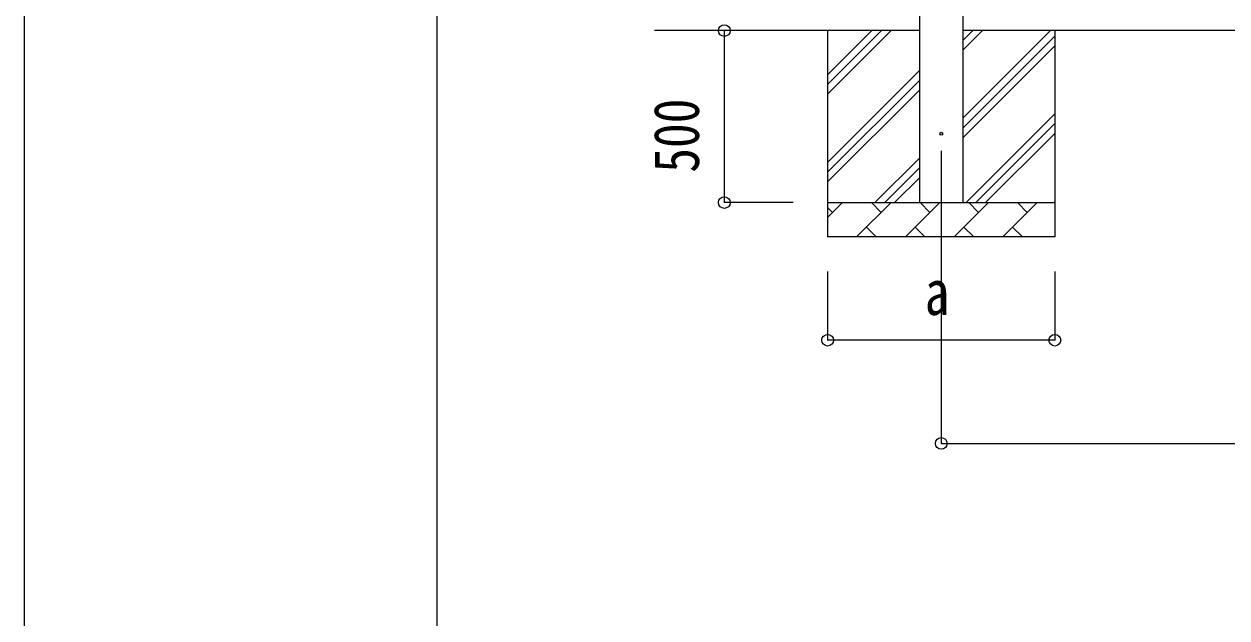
# Model space of a CAD drawing. Units: millimetres, scale not verified. Extents: x -16820 to 16820, y -11880 to 11880.
# Drawn here: x -16820 to -13326, y -6757 to -5031 of the extents above; entities that cross this region are included whole.
import ezdxf
from ezdxf.enums import TextEntityAlignment as Align

# ---------------------------------------------------------------- set-up
doc = ezdxf.new("R2010")
doc.units = ezdxf.units.MM
doc.header["$LTSCALE"] = 50
for name, color, linetype in [('0-4_YKK_12', 2, 'Continuous'), ('0-5_YKK_13', 4, 'Continuous'), ('0-6_YKK_A1', 4, 'Continuous'), ('0-7_YKK_D', 6, 'Continuous'), ('0-8_YKK_ZWAK', 7, 'Continuous')]:
    doc.layers.add(name, color=color, linetype=linetype)
doc.styles.add('ＭＳ ゴシック', font='')
doc.styles.get('ＭＳ ゴシック').set_extended_font_data('MS Gothic')

msp = doc.modelspace()

# ---------------------------------------------------------------- linework, layer by layer
at = {"layer": '0-4_YKK_12'}
msp.add_line((-14155.92, -5400), (-14155.92, -5900), dxfattribs=at)
at = {"layer": '0-5_YKK_13'}
msp.add_circle((-14155.92, -5350), 4.5, dxfattribs=at)
at = {"layer": '0-6_YKK_A1'}
for p, q in [((-14218.42, -5550), (-14218.42, -2750)), ((-14093.42, -2750), (-14093.42, -5550)), ((-14218.42, -5050), (-14988.42, -5050)), ((-14485.92, -5050), (-14485.92, -5650)), ((-14485.92, -5235.05), (-14300.87, -5050)), ((-14485.92, -5206.77), (-14329.15, -5050)), ((-14485.92, -5178.48), (-14357.44, -5050)), ((-11345.42, -5050), (-14093.42, -5050)), ((-14093.42, -5305.1), (-13838.32, -5050)), ((-14093.42, -5107.11), (-14036.31, -5050)), ((-14093.42, -5078.82), (-14064.6, -5050)), ((-14093.42, -5333.38), (-13825.92, -5065.88)), ((-13825.92, -5050), (-13825.92, -5650)), ((-14093.42, -5361.67), (-13825.92, -5094.17)), ((-14485.92, -5433.04), (-14218.42, -5165.54)), ((-14485.92, -5461.32), (-14218.42, -5193.82)), ((-14485.92, -5489.61), (-14218.42, -5222.11)), ((-14083.76, -5550), (-13825.92, -5292.16)), ((-14055.48, -5550), (-13825.92, -5320.44)), ((-14027.19, -5550), (-13825.92, -5348.73)), ((-14348.32, -5550), (-14218.42, -5420.1)), ((-14320.04, -5550), (-14218.42, -5448.38)), ((-14291.75, -5550), (-14218.42, -5476.67)), ((-14485.92, -5550), (-13825.92, -5550)), ((-14485.92, -5592.89), (-14443.03, -5550)), ((-14401.61, -5650), (-14301.61, -5550)), ((-14330.16, -5578.55), (-14358.71, -5550)), ((-14260.18, -5650), (-14160.18, -5550)), ((-14188.74, -5578.55), (-14217.29, -5550)), ((-14118.76, -5650), (-14018.76, -5550)), ((-14047.32, -5578.55), (-14075.87, -5550)), ((-13977.34, -5650), (-13877.34, -5550)), ((-13905.9, -5578.55), (-13934.45, -5550)), ((-13829.21, -5550), (-13825.92, -5546.72)), ((-14471.58, -5578.55), (-14485.92, -5564.21)), ((-14373.05, -5621.45), (-14344.5, -5650)), ((-14231.63, -5621.45), (-14203.08, -5650)), ((-14090.21, -5621.45), (-14061.66, -5650)), ((-13948.79, -5621.45), (-13920.24, -5650)), ((-13825.92, -5650), (-14485.92, -5650))]:
    msp.add_line(p, q, dxfattribs=at)
at = {"layer": '0-7_YKK_D'}
for p, q in [((-14785.92, -5550), (-14785.92, -5050)), ((-14585.92, -5550), (-14786.92, -5550)), ((-14485.92, -5750), (-14485.92, -5951)), ((-14155.92, -5750), (-14155.92, -6251)), ((-13825.92, -5750), (-13825.92, -5951)), ((-13825.92, -5950), (-14485.92, -5950)), ((-14155.92, -6250), (-11282.92, -6250))]:
    msp.add_line(p, q, dxfattribs=at)
for centre in [(-14785.92, -5050), (-14785.92, -5550), (-14485.92, -5950), (-13825.92, -5950), (-14155.92, -6250)]:
    msp.add_circle(centre, 17, dxfattribs=at)
at = {"layer": '0-8_YKK_ZWAK'}
msp.add_line((-15619.92, -10100), (-15619.92, 11100), dxfattribs=at)
msp.add_lwpolyline([(-16820, -11880), (16820, -11880), (16820, 11880), (-16820, 11880)], close=True, dxfattribs=at)

# ---------------------------------------------------------------- texts
at = {"layer": '0-7_YKK_D', "style": 'ＭＳ ゴシック', "width": 0.8}
msp.add_text('500', height=132, rotation=90, dxfattribs=at).set_placement((-14819.92, -5463.2), align=Align.BOTTOM_LEFT)
msp.add_text('a', height=132, dxfattribs=at).set_placement((-14203.92, -5916), align=Align.BOTTOM_LEFT)

doc.saveas('drawing.dxf')
